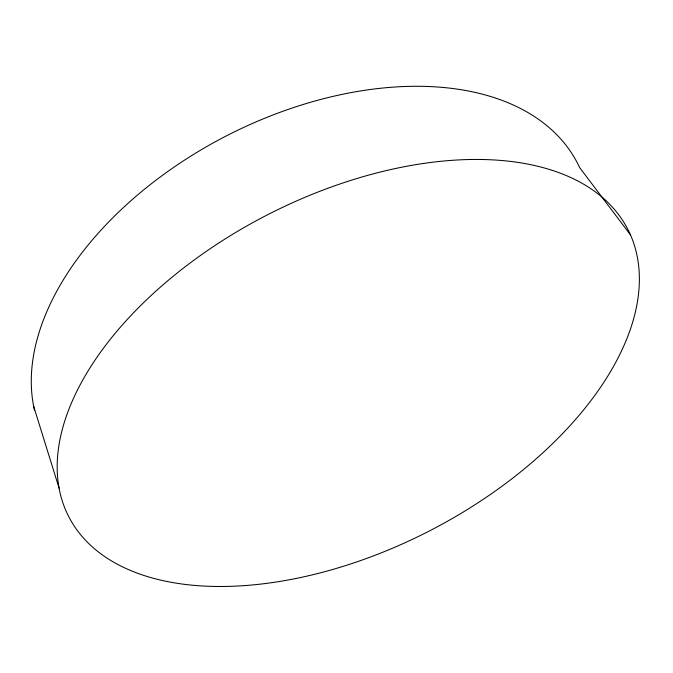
<?xml version="1.0" encoding="UTF-8"?>
<svg xmlns="http://www.w3.org/2000/svg" width="673" height="673" viewBox="0 0 673 673"><rect width="100%" height="100%" fill="white"/><g stroke="black" fill="none" stroke-linecap="round" stroke-linejoin="round"><path stroke-width="1.01" d="M630.45 234.827A314.299 177.596 -27.2 0 0 145.259 301.041A314.299 177.596 -27.2 0 0 269.116 583.037A314.299 177.596 -27.2 0 0 630.45 234.827L579.638 167.594A299.754 184.982 -27.2 0 0 250.684 124.236A299.754 184.982 -27.2 0 0 34.542 410.496M33.65 406.299L59.098 488.186"/></g></svg>
